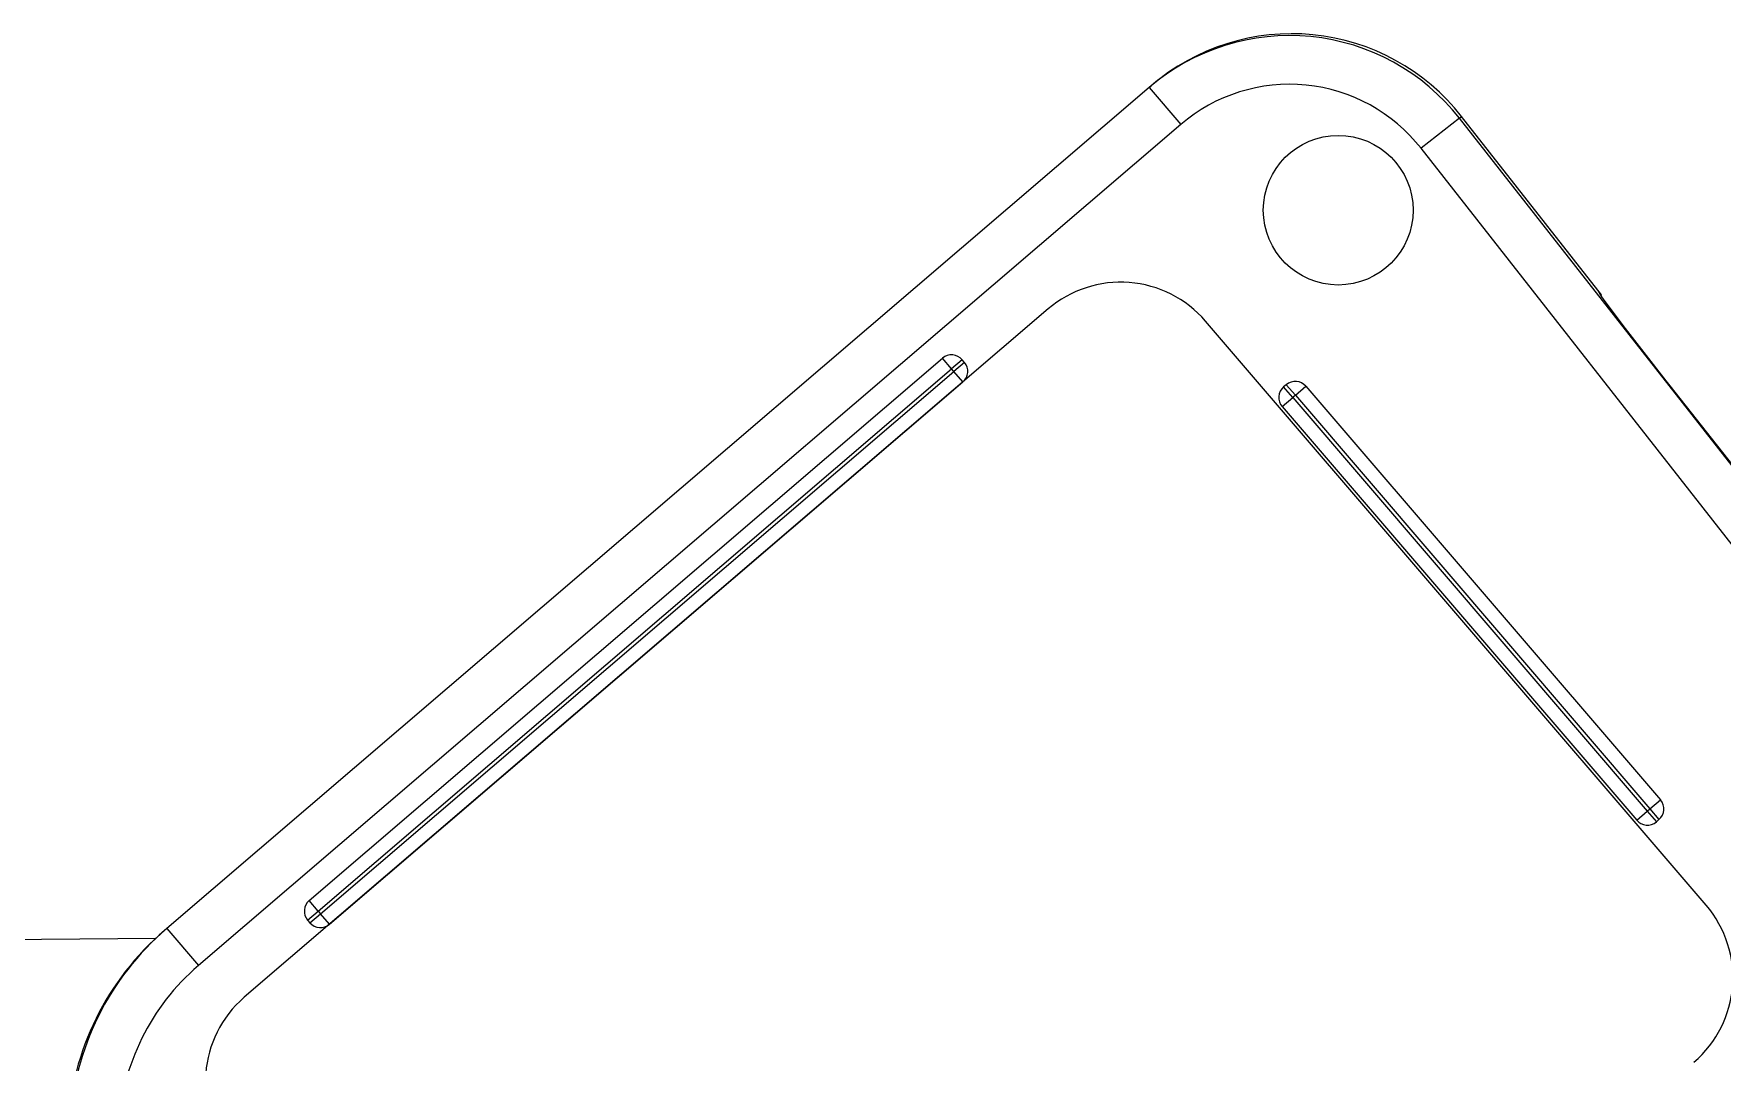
# Model space of a CAD drawing. Extents: x 741 to 1339, y 725 to 848.
# Drawn here: x 1106.0727 to 1106.5576, y 787.3657 to 787.6612 of the extents above; entities that cross this region are included whole.
import ezdxf

# ---------------------------------------------------------------- set-up
doc = ezdxf.new("R2010")
doc.units = 0
doc.header["$MEASUREMENT"] = 0
doc.linetypes.add('CONTINU', pattern=[0])
for name, color, linetype in [('Lay Out', 31, 'CONTINUOUS'), ('PAREDES', 7, 'CONTINUOUS'), ('PENA-008', 8, 'CONTINUOUS')]:
    doc.layers.add(name, color=color, linetype=linetype)

# ---------------------------------------------------------------- blocks, each defined once
blk = doc.blocks.new('A$C12870BC7')
at = {"layer": 'Lay Out', "linetype": 'CONTINU', "ltscale": 0.6}
for p, q in [((0.7923002570805124, 2.066188521837162), (0.9455065228855233, 1.937633200706173)), ((0.9455065228855233, 1.937633200706173), (0.9707375810877465, 1.916461829074493)), ((0.9748323934704786, 1.916567135956413), (0.9740286962919527, 1.916567135956413)), ((1.346266647484754, 1.916567135956413), (0.9748323934704786, 1.916567135956413)), ((0.9748323934704786, 1.916567135956413), (0.9748323934704786, 1.902567375625878)), ((1.346266647484754, 1.916567135956413), (1.347070337033983, 1.916567135956413)), ((1.346266647484754, 1.916567135956413), (1.346266647484754, 1.902567375625878)), ((1.346266647484754, 1.902567375625878), (0.9748323934704786, 1.902567375625878)), ((1.011147445602091, 1.896067486900776), (1.250643360804133, 1.896067486900776)), ((1.011147445602091, 1.892067555377636), (1.011147445602091, 1.896067486900776)), ((1.250643360804133, 1.892067555377636), (1.250643360804133, 1.896067486900776)), ((1.007147514079065, 1.892067555377636), (1.011147445602091, 1.892067555377636)), ((1.007147514079065, 1.892067555377636), (1.007147514079065, 1.891067572497079)), ((1.007147514079065, 1.891067572497079), (1.011147445602091, 1.891067572497079)), ((1.011147445602091, 1.892067555377636), (1.250643360804133, 1.892067555377636)), ((1.011147445602091, 1.892067555377636), (1.011147445602091, 1.891067572497079)), ((1.011147445602091, 1.891067572497079), (1.250643360804133, 1.891067572497079)), ((1.011147445602091, 1.887067640973939), (1.011147445602091, 1.891067572497079)), ((1.25464329232716, 1.892067555377636), (1.250643360804133, 1.892067555377636)), ((1.250643360804133, 1.891067572497079), (1.250643360804133, 1.892067555377636)), ((1.25464329232716, 1.891067572497079), (1.250643360804133, 1.891067572497079)), ((1.250643360804133, 1.887067640973939), (1.250643360804133, 1.891067572497079)), ((1.25464329232716, 1.891067572497079), (1.25464329232716, 1.892067555377636)), ((1.28289280107947, 1.887067657595864), (0.9788980091412895, 1.887067657595864)), ((1.011147445602091, 1.887067640973939), (1.250643360804133, 1.887067640973939)), ((1.31489225326402, 1.634071986854607), (1.31489225326402, 1.855068205411428)), ((1.382944093467245, 1.595125998862088), (1.394227090081245, 1.852466029968056)), ((1.408211282898947, 1.851852896543662), (1.394227090081245, 1.852466029968056)), ((1.396928286284947, 1.594512880696286), (1.408211282898947, 1.851852896543662)), ((1.406167599547757, 1.786813269024535), (1.409019242451905, 1.851852896543662)), ((1.408211282898947, 1.851852896543662), (1.409019242451905, 1.851852896543662)), ((1.320642162457716, 1.826068685247193), (1.319642179576931, 1.826068685247193)), ((1.319642179576931, 1.822068753724054), (1.319642179576931, 1.826068685247193)), ((1.320642162457716, 1.822068753724054), (1.320642162457716, 1.826068685247193)), ((1.315642248053905, 1.822068753724054), (1.315642248053905, 1.665571448142757)), ((1.315642248053905, 1.822068753724054), (1.319642179576931, 1.822068753724054)), ((1.320642162457716, 1.822068753724054), (1.319642179576931, 1.822068753724054)), ((1.319642179576931, 1.822068753724054), (1.319642179576931, 1.665571448142757)), ((1.320642162457716, 1.822068753724054), (1.324642093980742, 1.822068753724054)), ((1.320642162457716, 1.822068753724054), (1.320642162457716, 1.665571448142757)), ((1.324642093980742, 1.822068753724054), (1.324642093980742, 1.665571448142757)), ((1.406167599547757, 1.786813269024535), (1.405889862870367, 1.786813269024535)), ((1.405922509444281, 1.787102173990817), (1.40615840151645, 1.787102173990817)), ((1.406167599547757, 1.786813269024535), (1.40615840151645, 1.787102173990817)), ((1.404078309410579, 1.754214553417498), (1.399210868591808, 1.637486083003679)), ((1.315642248053905, 1.665571448142757), (1.319642179576931, 1.665571448142757)), ((1.319642179576931, 1.665571448142757), (1.320642162457716, 1.665571448142757)), ((1.319642179576931, 1.665571448142757), (1.319642179576931, 1.661571516619617)), ((1.320642162457716, 1.665571448142757), (1.324642093980742, 1.665571448142757)), ((1.320642162457716, 1.665571448142757), (1.320642162457716, 1.661571516619617)), ((1.319642179576931, 1.661571516619617), (1.320642162457716, 1.661571516619617))]:
    blk.add_line(p, q, dxfattribs=at)
for points in [[(1.4060742173574, 1.787871081725754), (1.406071884709945, 1.787870776555266), (1.406067609461161, 1.787868762429682), (1.406058343720133, 1.787858295079488), (1.406041373376183, 1.787819935140462), (1.406004156873109, 1.787666647969829), (1.405940415326768, 1.78724642811305), (1.405841431349245, 1.786336501063417), (1.40566580092559, 1.784249958415032), (1.405426290674995, 1.780801836292923), (1.40507915058356, 1.774992609572266), (1.404627631671474, 1.766345693394371), (1.404151907966025, 1.755957992808973), (1.404078309410579, 1.754214553417498)], [(1.40615840151645, 1.787102173990817), (1.406130935212673, 1.787619254982175), (1.406105403880929, 1.787808033488702), (1.406090509650539, 1.787855304408069), (1.406082537069665, 1.787867114508501), (1.40607726334099, 1.787870532418694), (1.4060742173574, 1.787871081725754)]]:
    blk.add_lwpolyline(points, dxfattribs=at)
blk.add_circle((1.364586383145365, 1.854451744264608), 0.021499631936469, dxfattribs=at)
for centre, radius, start, end in [((0.9748275107415338, 1.83656429414161), 0.08000214755194798, 89.99648851143563, 182.5070165851317), ((1.346269844146263, 1.854565450814036), 0.06200123883056444, 357.49249164149, 90.00295071287273), ((1.347076158162395, 1.854563146776329), 0.06200316140507275, 357.4946840840768, 90.0053757371136), ((0.974826167991182, 1.836563180269124), 0.06600332562068636, 89.99460330119692, 182.5053570073484), ((1.346271164008954, 1.854564321682957), 0.04800242071393479, 357.4946429926516, 90.00538821283807), ((1.011147445602091, 1.892067555377636), 0.003999931523064, 90, 180.000002504586), ((1.250643360804133, 1.892067555377636), 0.003999931523064, 359.999997495414, 89.99999993974757), ((1.011147445602091, 1.891067572497079), 0.003999931523064, 180.000002504586, 270.0000050091784), ((1.250643360804133, 1.891067572497079), 0.003999931523064, 270.0000050091784, 6.831387704794476e-07), ((0.9788980053266414, 1.855068205411428), 0.031999452184512, 90.00000500917841, 180.0000006831388), ((1.28289280107947, 1.855068205411428), 0.031999452184512, 2.504585949902459e-06, 90.00000500917841), ((1.319642179576931, 1.822068753724054), 0.003999931523064, 90, 180.000002504586), ((1.320642162457716, 1.822068753724054), 0.003999931523064, 6.831387704794476e-07, 90.00001001835683), ((1.319642179576931, 1.665571448142757), 0.003999931523064, 180.000002504586, 270.0000050091784), ((1.320642162457716, 1.665571448142757), 0.003999931523064, 270.0000050091784, 6.831387704794476e-07), ((1.28289280107947, 1.634071986854607), 0.031999452184512, 270.0000100183568, 359.9999920318803), ((1.151145028190626, 3.019458048536237), 1.466147559632665, 260.8806133861786, 279.1194392848835)]:
    blk.add_arc(centre, radius, start, end, dxfattribs=at)
for centre, major_axis, ratio, start_param, end_param in [((0.9740288183601251, 1.836568383426922), (0.08001043293256713, -0.0002873989018119542), 0.9998474356070991, 1.574388980865479, 3.188993453979492), ((1.15114504890937, 5.828385070437591), (2.344892712631126e-15, 4.255094146988052), 0.5783642864339333, 3.047316074371338, 3.235869169235229)]:
    blk.add_ellipse(centre, major_axis=major_axis, ratio=ratio, start_param=start_param, end_param=end_param, dxfattribs=at)
blk = doc.blocks.new('Layout')
at = {"layer": 'PENA-008', "color": 7, "ltscale": 0.2, "rotation": 40.58562502596172}
blk.add_blockref('A$C12870BC7', (1160.880169095587, 500.5578882438629), dxfattribs=at)

msp = doc.modelspace()

# ---------------------------------------------------------------- block references
at = {"layer": 'PAREDES', "color": 7, "lineweight": 0}
msp.add_blockref('Layout', (-54.26272107964405, 284.7565376754262), dxfattribs=at)

doc.saveas('drawing.dxf')
